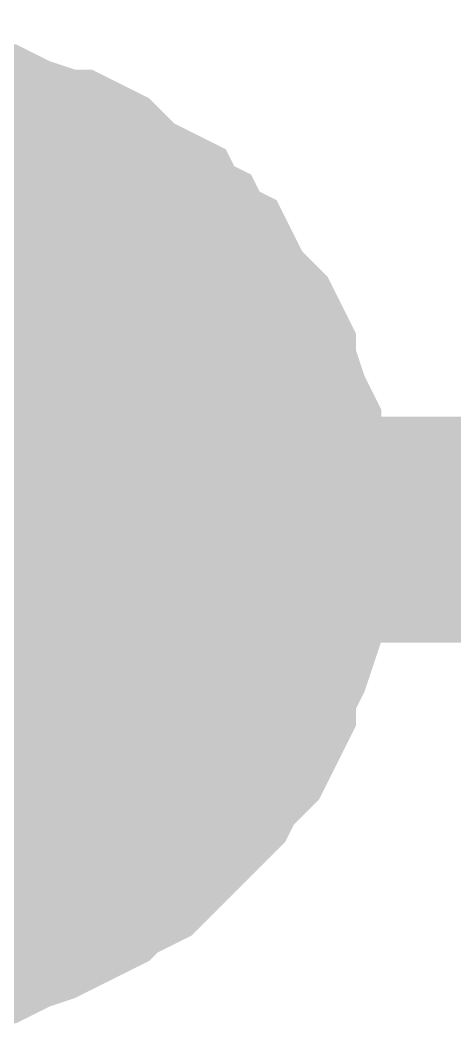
# Model space of a CAD drawing. Header units: inches. Extents: x 0 to 22.3, y 0 to 15.7.
# Drawn here: x 10.1446 to 10.1674, y 10.2097 to 10.2625 of the extents above; entities that cross this region are included whole.
import ezdxf

# ---------------------------------------------------------------- set-up
doc = ezdxf.new("R2010")
doc.units = ezdxf.units.IN
doc.header["$MEASUREMENT"] = 0
doc.layers.add('Sheet', color=255, linetype='Continuous')

msp = doc.modelspace()

# ---------------------------------------------------------------- linework, layer by layer
at = {"layer": 'Sheet'}
for points in [[(10.531587, 10.727891, 0.0118, 0.0118, 0), (10.531587, 10.23594, 0.0118, 0.0118, 0), (10.138172, 10.23594, 0.0118, 0.0118, 0)], [(10.138172, 10.255831, 0.0118, 0.0118, 0), (10.139056, 10.255831, 0.0118, 0.0118, 0), (10.140382, 10.255831, 0.0118, 0.0118, 0), (10.141266, 10.255389, 0.0118, 0.0118, 0), (10.14215, 10.255389, 0.0118, 0.0118, 0), (10.143034, 10.255389, 0.0118, 0.0118, 0), (10.143918, 10.254947, 0.0118, 0.0118, 0), (10.145245, 10.254505, 0.0118, 0.0118, 0), (10.146129, 10.254062, 0.0118, 0.0118, 0), (10.147013, 10.254062, 0.0118, 0.0118, 0), (10.147897, 10.25362, 0.0118, 0.0118, 0), (10.148339, 10.253178, 0.0118, 0.0118, 0), (10.149223, 10.252294, 0.0118, 0.0118, 0), (10.150107, 10.251852, 0.0118, 0.0118, 0), (10.150991, 10.25141, 0.0118, 0.0118, 0), (10.151433, 10.250526, 0.0118, 0.0118, 0), (10.152317, 10.250084, 0.0118, 0.0118, 0), (10.152759, 10.2492, 0.0118, 0.0118, 0), (10.153643, 10.248758, 0.0118, 0.0118, 0), (10.154085, 10.247874, 0.0118, 0.0118, 0), (10.154527, 10.24699, 0.0118, 0.0118, 0), (10.155412, 10.246106, 0.0118, 0.0118, 0), (10.155854, 10.245664, 0.0118, 0.0118, 0), (10.156296, 10.24478, 0.0118, 0.0118, 0), (10.156296, 10.243896, 0.0118, 0.0118, 0), (10.156738, 10.243012, 0.0118, 0.0118, 0), (10.15718, 10.241686, 0.0118, 0.0118, 0), (10.157622, 10.240802, 0.0118, 0.0118, 0), (10.157622, 10.239918, 0.0118, 0.0118, 0), (10.157622, 10.239034, 0.0118, 0.0118, 0), (10.158064, 10.23815, 0.0118, 0.0118, 0), (10.158064, 10.236824, 0.0118, 0.0118, 0), (10.158064, 10.23594, 0.0118, 0.0118, 0)], [(10.138172, 10.255831, 0.0118, 0.0118, 0), (10.139056, 10.255831, 0.0118, 0.0118, 0), (10.140382, 10.255831, 0.0118, 0.0118, 0), (10.141266, 10.255389, 0.0118, 0.0118, 0), (10.14215, 10.255389, 0.0118, 0.0118, 0), (10.143034, 10.255389, 0.0118, 0.0118, 0), (10.143918, 10.254947, 0.0118, 0.0118, 0), (10.145245, 10.254505, 0.0118, 0.0118, 0), (10.146129, 10.254062, 0.0118, 0.0118, 0), (10.147013, 10.254062, 0.0118, 0.0118, 0), (10.147897, 10.25362, 0.0118, 0.0118, 0), (10.148339, 10.253178, 0.0118, 0.0118, 0), (10.149223, 10.252294, 0.0118, 0.0118, 0), (10.150107, 10.251852, 0.0118, 0.0118, 0), (10.150991, 10.25141, 0.0118, 0.0118, 0), (10.151433, 10.250526, 0.0118, 0.0118, 0), (10.152317, 10.250084, 0.0118, 0.0118, 0), (10.152759, 10.2492, 0.0118, 0.0118, 0), (10.153643, 10.248758, 0.0118, 0.0118, 0), (10.154085, 10.247874, 0.0118, 0.0118, 0), (10.154527, 10.24699, 0.0118, 0.0118, 0), (10.155412, 10.246106, 0.0118, 0.0118, 0), (10.155854, 10.245664, 0.0118, 0.0118, 0), (10.156296, 10.24478, 0.0118, 0.0118, 0), (10.156296, 10.243896, 0.0118, 0.0118, 0), (10.156738, 10.243012, 0.0118, 0.0118, 0), (10.15718, 10.241686, 0.0118, 0.0118, 0), (10.157622, 10.240802, 0.0118, 0.0118, 0), (10.157622, 10.239918, 0.0118, 0.0118, 0), (10.157622, 10.239034, 0.0118, 0.0118, 0), (10.158064, 10.23815, 0.0118, 0.0118, 0), (10.158064, 10.236824, 0.0118, 0.0118, 0), (10.158064, 10.23594, 0.0118, 0.0118, 0)], [(10.138172, 10.255831, 0.0118, 0.0118, 0), (10.139056, 10.255831, 0.0118, 0.0118, 0), (10.140382, 10.255831, 0.0118, 0.0118, 0), (10.141266, 10.255389, 0.0118, 0.0118, 0), (10.14215, 10.255389, 0.0118, 0.0118, 0), (10.143034, 10.255389, 0.0118, 0.0118, 0), (10.143918, 10.254947, 0.0118, 0.0118, 0), (10.145245, 10.254505, 0.0118, 0.0118, 0), (10.146129, 10.254062, 0.0118, 0.0118, 0), (10.147013, 10.254062, 0.0118, 0.0118, 0), (10.147897, 10.25362, 0.0118, 0.0118, 0), (10.148339, 10.253178, 0.0118, 0.0118, 0), (10.149223, 10.252294, 0.0118, 0.0118, 0), (10.150107, 10.251852, 0.0118, 0.0118, 0), (10.150991, 10.25141, 0.0118, 0.0118, 0), (10.151433, 10.250526, 0.0118, 0.0118, 0), (10.152317, 10.250084, 0.0118, 0.0118, 0), (10.152759, 10.2492, 0.0118, 0.0118, 0), (10.153643, 10.248758, 0.0118, 0.0118, 0), (10.154085, 10.247874, 0.0118, 0.0118, 0), (10.154527, 10.24699, 0.0118, 0.0118, 0), (10.155412, 10.246106, 0.0118, 0.0118, 0), (10.155854, 10.245664, 0.0118, 0.0118, 0), (10.156296, 10.24478, 0.0118, 0.0118, 0), (10.156296, 10.243896, 0.0118, 0.0118, 0), (10.156738, 10.243012, 0.0118, 0.0118, 0), (10.15718, 10.241686, 0.0118, 0.0118, 0), (10.157622, 10.240802, 0.0118, 0.0118, 0), (10.157622, 10.239918, 0.0118, 0.0118, 0), (10.157622, 10.239034, 0.0118, 0.0118, 0), (10.158064, 10.23815, 0.0118, 0.0118, 0), (10.158064, 10.236824, 0.0118, 0.0118, 0), (10.158064, 10.23594, 0.0118, 0.0118, 0)], [(10.138172, 10.255831, 0.0118, 0.0118, 0), (10.139056, 10.255831, 0.0118, 0.0118, 0), (10.140382, 10.255831, 0.0118, 0.0118, 0), (10.141266, 10.255389, 0.0118, 0.0118, 0), (10.14215, 10.255389, 0.0118, 0.0118, 0), (10.143034, 10.255389, 0.0118, 0.0118, 0), (10.143918, 10.254947, 0.0118, 0.0118, 0), (10.145245, 10.254505, 0.0118, 0.0118, 0), (10.146129, 10.254062, 0.0118, 0.0118, 0), (10.147013, 10.254062, 0.0118, 0.0118, 0), (10.147897, 10.25362, 0.0118, 0.0118, 0), (10.148339, 10.253178, 0.0118, 0.0118, 0), (10.149223, 10.252294, 0.0118, 0.0118, 0), (10.150107, 10.251852, 0.0118, 0.0118, 0), (10.150991, 10.25141, 0.0118, 0.0118, 0), (10.151433, 10.250526, 0.0118, 0.0118, 0), (10.152317, 10.250084, 0.0118, 0.0118, 0), (10.152759, 10.2492, 0.0118, 0.0118, 0), (10.153643, 10.248758, 0.0118, 0.0118, 0), (10.154085, 10.247874, 0.0118, 0.0118, 0), (10.154527, 10.24699, 0.0118, 0.0118, 0), (10.155412, 10.246106, 0.0118, 0.0118, 0), (10.155854, 10.245664, 0.0118, 0.0118, 0), (10.156296, 10.24478, 0.0118, 0.0118, 0), (10.156296, 10.243896, 0.0118, 0.0118, 0), (10.156738, 10.243012, 0.0118, 0.0118, 0), (10.15718, 10.241686, 0.0118, 0.0118, 0), (10.157622, 10.240802, 0.0118, 0.0118, 0), (10.157622, 10.239918, 0.0118, 0.0118, 0), (10.157622, 10.239034, 0.0118, 0.0118, 0), (10.158064, 10.23815, 0.0118, 0.0118, 0), (10.158064, 10.236824, 0.0118, 0.0118, 0), (10.158064, 10.23594, 0.0118, 0.0118, 0)], [(10.14215, 10.255389, 0.0039, 0.0039, 0), (10.143034, 10.255389, 0.0039, 0.0039, 0), (10.143918, 10.254947, 0.0039, 0.0039, 0), (10.145245, 10.254505, 0.0039, 0.0039, 0), (10.146129, 10.254062, 0.0039, 0.0039, 0), (10.147013, 10.254062, 0.0039, 0.0039, 0), (10.147897, 10.25362, 0.0039, 0.0039, 0), (10.148339, 10.253178, 0.0039, 0.0039, 0), (10.149223, 10.252294, 0.0039, 0.0039, 0), (10.150107, 10.251852, 0.0039, 0.0039, 0), (10.150991, 10.25141, 0.0039, 0.0039, 0), (10.151433, 10.250526, 0.0039, 0.0039, 0), (10.152317, 10.250084, 0.0039, 0.0039, 0), (10.152759, 10.2492, 0.0039, 0.0039, 0), (10.153643, 10.248758, 0.0039, 0.0039, 0), (10.154085, 10.247874, 0.0039, 0.0039, 0), (10.154527, 10.24699, 0.0039, 0.0039, 0), (10.155412, 10.246106, 0.0039, 0.0039, 0), (10.155854, 10.245664, 0.0039, 0.0039, 0), (10.156296, 10.24478, 0.0039, 0.0039, 0), (10.156296, 10.243896, 0.0039, 0.0039, 0), (10.156738, 10.243012, 0.0039, 0.0039, 0), (10.15718, 10.241686, 0.0039, 0.0039, 0), (10.157622, 10.240802, 0.0039, 0.0039, 0), (10.157622, 10.239918, 0.0039, 0.0039, 0), (10.157622, 10.239034, 0.0039, 0.0039, 0), (10.158064, 10.23815, 0.0039, 0.0039, 0), (10.158064, 10.236824, 0.0039, 0.0039, 0), (10.158064, 10.23594, 0.0039, 0.0039, 0)], [(10.14215, 10.255389, 0.0039, 0.0039, 0), (10.143034, 10.255389, 0.0039, 0.0039, 0), (10.143918, 10.254947, 0.0039, 0.0039, 0), (10.145245, 10.254505, 0.0039, 0.0039, 0), (10.146129, 10.254062, 0.0039, 0.0039, 0), (10.147013, 10.254062, 0.0039, 0.0039, 0), (10.147897, 10.25362, 0.0039, 0.0039, 0), (10.148339, 10.253178, 0.0039, 0.0039, 0), (10.149223, 10.252294, 0.0039, 0.0039, 0), (10.150107, 10.251852, 0.0039, 0.0039, 0), (10.150991, 10.25141, 0.0039, 0.0039, 0), (10.151433, 10.250526, 0.0039, 0.0039, 0), (10.152317, 10.250084, 0.0039, 0.0039, 0), (10.152759, 10.2492, 0.0039, 0.0039, 0), (10.153643, 10.248758, 0.0039, 0.0039, 0), (10.154085, 10.247874, 0.0039, 0.0039, 0), (10.154527, 10.24699, 0.0039, 0.0039, 0), (10.155412, 10.246106, 0.0039, 0.0039, 0), (10.155854, 10.245664, 0.0039, 0.0039, 0), (10.156296, 10.24478, 0.0039, 0.0039, 0), (10.156296, 10.243896, 0.0039, 0.0039, 0), (10.156738, 10.243012, 0.0039, 0.0039, 0), (10.15718, 10.241686, 0.0039, 0.0039, 0), (10.157622, 10.240802, 0.0039, 0.0039, 0), (10.157622, 10.239918, 0.0039, 0.0039, 0), (10.157622, 10.239034, 0.0039, 0.0039, 0), (10.158064, 10.23815, 0.0039, 0.0039, 0), (10.158064, 10.236824, 0.0039, 0.0039, 0), (10.158064, 10.23594, 0.0039, 0.0039, 0)], [(10.14215, 10.255389, 0.0039, 0.0039, 0), (10.143034, 10.255389, 0.0039, 0.0039, 0), (10.143918, 10.254947, 0.0039, 0.0039, 0), (10.145245, 10.254505, 0.0039, 0.0039, 0), (10.146129, 10.254062, 0.0039, 0.0039, 0), (10.147013, 10.254062, 0.0039, 0.0039, 0), (10.147897, 10.25362, 0.0039, 0.0039, 0), (10.148339, 10.253178, 0.0039, 0.0039, 0), (10.149223, 10.252294, 0.0039, 0.0039, 0), (10.150107, 10.251852, 0.0039, 0.0039, 0), (10.150991, 10.25141, 0.0039, 0.0039, 0), (10.151433, 10.250526, 0.0039, 0.0039, 0), (10.152317, 10.250084, 0.0039, 0.0039, 0), (10.152759, 10.2492, 0.0039, 0.0039, 0), (10.153643, 10.248758, 0.0039, 0.0039, 0), (10.154085, 10.247874, 0.0039, 0.0039, 0), (10.154527, 10.24699, 0.0039, 0.0039, 0), (10.155412, 10.246106, 0.0039, 0.0039, 0), (10.155854, 10.245664, 0.0039, 0.0039, 0), (10.156296, 10.24478, 0.0039, 0.0039, 0), (10.156296, 10.243896, 0.0039, 0.0039, 0), (10.156738, 10.243012, 0.0039, 0.0039, 0), (10.15718, 10.241686, 0.0039, 0.0039, 0), (10.157622, 10.240802, 0.0039, 0.0039, 0), (10.157622, 10.239918, 0.0039, 0.0039, 0), (10.157622, 10.239034, 0.0039, 0.0039, 0), (10.158064, 10.23815, 0.0039, 0.0039, 0), (10.158064, 10.236824, 0.0039, 0.0039, 0), (10.158064, 10.23594, 0.0039, 0.0039, 0)], [(10.14215, 10.255389, 0.0039, 0.0039, 0), (10.143034, 10.255389, 0.0039, 0.0039, 0), (10.143918, 10.254947, 0.0039, 0.0039, 0), (10.145245, 10.254505, 0.0039, 0.0039, 0), (10.146129, 10.254062, 0.0039, 0.0039, 0), (10.147013, 10.254062, 0.0039, 0.0039, 0), (10.147897, 10.25362, 0.0039, 0.0039, 0), (10.148339, 10.253178, 0.0039, 0.0039, 0), (10.149223, 10.252294, 0.0039, 0.0039, 0), (10.150107, 10.251852, 0.0039, 0.0039, 0), (10.150991, 10.25141, 0.0039, 0.0039, 0), (10.151433, 10.250526, 0.0039, 0.0039, 0), (10.152317, 10.250084, 0.0039, 0.0039, 0), (10.152759, 10.2492, 0.0039, 0.0039, 0), (10.153643, 10.248758, 0.0039, 0.0039, 0), (10.154085, 10.247874, 0.0039, 0.0039, 0), (10.154527, 10.24699, 0.0039, 0.0039, 0), (10.155412, 10.246106, 0.0039, 0.0039, 0), (10.155854, 10.245664, 0.0039, 0.0039, 0), (10.156296, 10.24478, 0.0039, 0.0039, 0), (10.156296, 10.243896, 0.0039, 0.0039, 0), (10.156738, 10.243012, 0.0039, 0.0039, 0), (10.15718, 10.241686, 0.0039, 0.0039, 0), (10.157622, 10.240802, 0.0039, 0.0039, 0), (10.157622, 10.239918, 0.0039, 0.0039, 0), (10.157622, 10.239034, 0.0039, 0.0039, 0), (10.158064, 10.23815, 0.0039, 0.0039, 0), (10.158064, 10.236824, 0.0039, 0.0039, 0), (10.158064, 10.23594, 0.0039, 0.0039, 0)], [(10.158064, 10.23594, 0.0118, 0.0118, 0), (10.158064, 10.235056, 0.0118, 0.0118, 0), (10.158064, 10.23373, 0.0118, 0.0118, 0), (10.157622, 10.232846, 0.0118, 0.0118, 0), (10.157622, 10.231962, 0.0118, 0.0118, 0), (10.157622, 10.231078, 0.0118, 0.0118, 0), (10.15718, 10.229752, 0.0118, 0.0118, 0), (10.156738, 10.228868, 0.0118, 0.0118, 0), (10.156296, 10.227984, 0.0118, 0.0118, 0), (10.156296, 10.2271, 0.0118, 0.0118, 0), (10.155854, 10.226216, 0.0118, 0.0118, 0), (10.155412, 10.225332, 0.0118, 0.0118, 0), (10.154527, 10.224448, 0.0118, 0.0118, 0), (10.154085, 10.224006, 0.0118, 0.0118, 0), (10.153643, 10.223122, 0.0118, 0.0118, 0), (10.152759, 10.222238, 0.0118, 0.0118, 0), (10.152317, 10.221796, 0.0118, 0.0118, 0), (10.151433, 10.220912, 0.0118, 0.0118, 0), (10.150991, 10.22047, 0.0118, 0.0118, 0), (10.150107, 10.219586, 0.0118, 0.0118, 0), (10.149223, 10.219144, 0.0118, 0.0118, 0), (10.148339, 10.218702, 0.0118, 0.0118, 0), (10.147897, 10.21826, 0.0118, 0.0118, 0), (10.147013, 10.217818, 0.0118, 0.0118, 0), (10.146129, 10.217376, 0.0118, 0.0118, 0), (10.145245, 10.216934, 0.0118, 0.0118, 0), (10.143918, 10.216492, 0.0118, 0.0118, 0), (10.143034, 10.21605, 0.0118, 0.0118, 0), (10.14215, 10.21605, 0.0118, 0.0118, 0), (10.141266, 10.21605, 0.0118, 0.0118, 0), (10.140382, 10.215608, 0.0118, 0.0118, 0), (10.139056, 10.215608, 0.0118, 0.0118, 0), (10.138172, 10.215608, 0.0118, 0.0118, 0)], [(10.158064, 10.23594, 0.0118, 0.0118, 0), (10.158064, 10.235056, 0.0118, 0.0118, 0), (10.158064, 10.23373, 0.0118, 0.0118, 0), (10.157622, 10.232846, 0.0118, 0.0118, 0), (10.157622, 10.231962, 0.0118, 0.0118, 0), (10.157622, 10.231078, 0.0118, 0.0118, 0), (10.15718, 10.229752, 0.0118, 0.0118, 0), (10.156738, 10.228868, 0.0118, 0.0118, 0), (10.156296, 10.227984, 0.0118, 0.0118, 0), (10.156296, 10.2271, 0.0118, 0.0118, 0), (10.155854, 10.226216, 0.0118, 0.0118, 0), (10.155412, 10.225332, 0.0118, 0.0118, 0), (10.154527, 10.224448, 0.0118, 0.0118, 0), (10.154085, 10.224006, 0.0118, 0.0118, 0), (10.153643, 10.223122, 0.0118, 0.0118, 0), (10.152759, 10.222238, 0.0118, 0.0118, 0), (10.152317, 10.221796, 0.0118, 0.0118, 0), (10.151433, 10.220912, 0.0118, 0.0118, 0), (10.150991, 10.22047, 0.0118, 0.0118, 0), (10.150107, 10.219586, 0.0118, 0.0118, 0), (10.149223, 10.219144, 0.0118, 0.0118, 0), (10.148339, 10.218702, 0.0118, 0.0118, 0), (10.147897, 10.21826, 0.0118, 0.0118, 0), (10.147013, 10.217818, 0.0118, 0.0118, 0), (10.146129, 10.217376, 0.0118, 0.0118, 0), (10.145245, 10.216934, 0.0118, 0.0118, 0), (10.143918, 10.216492, 0.0118, 0.0118, 0), (10.143034, 10.21605, 0.0118, 0.0118, 0), (10.14215, 10.21605, 0.0118, 0.0118, 0), (10.141266, 10.21605, 0.0118, 0.0118, 0), (10.140382, 10.215608, 0.0118, 0.0118, 0), (10.139056, 10.215608, 0.0118, 0.0118, 0), (10.138172, 10.215608, 0.0118, 0.0118, 0)], [(10.158064, 10.23594, 0.0118, 0.0118, 0), (10.158064, 10.235056, 0.0118, 0.0118, 0), (10.158064, 10.23373, 0.0118, 0.0118, 0), (10.157622, 10.232846, 0.0118, 0.0118, 0), (10.157622, 10.231962, 0.0118, 0.0118, 0), (10.157622, 10.231078, 0.0118, 0.0118, 0), (10.15718, 10.229752, 0.0118, 0.0118, 0), (10.156738, 10.228868, 0.0118, 0.0118, 0), (10.156296, 10.227984, 0.0118, 0.0118, 0), (10.156296, 10.2271, 0.0118, 0.0118, 0), (10.155854, 10.226216, 0.0118, 0.0118, 0), (10.155412, 10.225332, 0.0118, 0.0118, 0), (10.154527, 10.224448, 0.0118, 0.0118, 0), (10.154085, 10.224006, 0.0118, 0.0118, 0), (10.153643, 10.223122, 0.0118, 0.0118, 0), (10.152759, 10.222238, 0.0118, 0.0118, 0), (10.152317, 10.221796, 0.0118, 0.0118, 0), (10.151433, 10.220912, 0.0118, 0.0118, 0), (10.150991, 10.22047, 0.0118, 0.0118, 0), (10.150107, 10.219586, 0.0118, 0.0118, 0), (10.149223, 10.219144, 0.0118, 0.0118, 0), (10.148339, 10.218702, 0.0118, 0.0118, 0), (10.147897, 10.21826, 0.0118, 0.0118, 0), (10.147013, 10.217818, 0.0118, 0.0118, 0), (10.146129, 10.217376, 0.0118, 0.0118, 0), (10.145245, 10.216934, 0.0118, 0.0118, 0), (10.143918, 10.216492, 0.0118, 0.0118, 0), (10.143034, 10.21605, 0.0118, 0.0118, 0), (10.14215, 10.21605, 0.0118, 0.0118, 0), (10.141266, 10.21605, 0.0118, 0.0118, 0), (10.140382, 10.215608, 0.0118, 0.0118, 0), (10.139056, 10.215608, 0.0118, 0.0118, 0), (10.138172, 10.215608, 0.0118, 0.0118, 0)], [(10.158064, 10.23594, 0.0118, 0.0118, 0), (10.158064, 10.235056, 0.0118, 0.0118, 0), (10.158064, 10.23373, 0.0118, 0.0118, 0), (10.157622, 10.232846, 0.0118, 0.0118, 0), (10.157622, 10.231962, 0.0118, 0.0118, 0), (10.157622, 10.231078, 0.0118, 0.0118, 0), (10.15718, 10.229752, 0.0118, 0.0118, 0), (10.156738, 10.228868, 0.0118, 0.0118, 0), (10.156296, 10.227984, 0.0118, 0.0118, 0), (10.156296, 10.2271, 0.0118, 0.0118, 0), (10.155854, 10.226216, 0.0118, 0.0118, 0), (10.155412, 10.225332, 0.0118, 0.0118, 0), (10.154527, 10.224448, 0.0118, 0.0118, 0), (10.154085, 10.224006, 0.0118, 0.0118, 0), (10.153643, 10.223122, 0.0118, 0.0118, 0), (10.152759, 10.222238, 0.0118, 0.0118, 0), (10.152317, 10.221796, 0.0118, 0.0118, 0), (10.151433, 10.220912, 0.0118, 0.0118, 0), (10.150991, 10.22047, 0.0118, 0.0118, 0), (10.150107, 10.219586, 0.0118, 0.0118, 0), (10.149223, 10.219144, 0.0118, 0.0118, 0), (10.148339, 10.218702, 0.0118, 0.0118, 0), (10.147897, 10.21826, 0.0118, 0.0118, 0), (10.147013, 10.217818, 0.0118, 0.0118, 0), (10.146129, 10.217376, 0.0118, 0.0118, 0), (10.145245, 10.216934, 0.0118, 0.0118, 0), (10.143918, 10.216492, 0.0118, 0.0118, 0), (10.143034, 10.21605, 0.0118, 0.0118, 0), (10.14215, 10.21605, 0.0118, 0.0118, 0), (10.141266, 10.21605, 0.0118, 0.0118, 0), (10.140382, 10.215608, 0.0118, 0.0118, 0), (10.139056, 10.215608, 0.0118, 0.0118, 0), (10.138172, 10.215608, 0.0118, 0.0118, 0)], [(10.158064, 10.23594, 0.0118, 0.0118, 0), (10.158064, 10.23594, 0.0118, 0.0118, 0), (10.158064, 10.23594, 0.0118, 0.0118, 0), (10.158064, 10.23594, 0.0118, 0.0118, 0), (10.158064, 10.23594, 0.0118, 0.0118, 0), (10.158064, 10.23594, 0.0118, 0.0118, 0), (10.158064, 10.23594, 0.0118, 0.0118, 0), (10.158064, 10.23594, 0.0118, 0.0118, 0), (10.158064, 10.23594, 0.0118, 0.0118, 0), (10.158064, 10.23594, 0.0118, 0.0118, 0), (10.158064, 10.23594, 0.0118, 0.0118, 0), (10.158064, 10.23594, 0.0118, 0.0118, 0), (10.158064, 10.23594, 0.0118, 0.0118, 0), (10.158064, 10.23594, 0.0118, 0.0118, 0), (10.158064, 10.23594, 0.0118, 0.0118, 0), (10.158064, 10.23594, 0.0118, 0.0118, 0), (10.158064, 10.23594, 0.0118, 0.0118, 0), (10.158064, 10.23594, 0.0118, 0.0118, 0), (10.158064, 10.23594, 0.0118, 0.0118, 0), (10.158064, 10.23594, 0.0118, 0.0118, 0), (10.158064, 10.23594, 0.0118, 0.0118, 0), (10.158064, 10.23594, 0.0118, 0.0118, 0), (10.158064, 10.23594, 0.0118, 0.0118, 0), (10.158064, 10.23594, 0.0118, 0.0118, 0), (10.158064, 10.23594, 0.0118, 0.0118, 0), (10.158064, 10.23594, 0.0118, 0.0118, 0), (10.158064, 10.23594, 0.0118, 0.0118, 0), (10.158064, 10.23594, 0.0118, 0.0118, 0), (10.158064, 10.23594, 0.0118, 0.0118, 0), (10.158064, 10.23594, 0.0118, 0.0118, 0), (10.158064, 10.23594, 0.0118, 0.0118, 0), (10.158064, 10.23594, 0.0118, 0.0118, 0), (10.158064, 10.23594, 0.0118, 0.0118, 0)], [(10.158064, 10.23594, 0.0118, 0.0118, 0), (10.158064, 10.23594, 0.0118, 0.0118, 0)], [(10.158064, 10.23594, 0.0118, 0.0118, 0), (10.158064, 10.23594, 0.0118, 0.0118, 0), (10.158064, 10.23594, 0.0118, 0.0118, 0), (10.158064, 10.23594, 0.0118, 0.0118, 0), (10.158064, 10.23594, 0.0118, 0.0118, 0), (10.158064, 10.23594, 0.0118, 0.0118, 0), (10.158064, 10.23594, 0.0118, 0.0118, 0), (10.158064, 10.23594, 0.0118, 0.0118, 0), (10.158064, 10.23594, 0.0118, 0.0118, 0), (10.158064, 10.23594, 0.0118, 0.0118, 0), (10.158064, 10.23594, 0.0118, 0.0118, 0), (10.158064, 10.23594, 0.0118, 0.0118, 0), (10.158064, 10.23594, 0.0118, 0.0118, 0), (10.158064, 10.23594, 0.0118, 0.0118, 0), (10.158064, 10.23594, 0.0118, 0.0118, 0), (10.158064, 10.23594, 0.0118, 0.0118, 0), (10.158064, 10.23594, 0.0118, 0.0118, 0), (10.158064, 10.23594, 0.0118, 0.0118, 0), (10.158064, 10.23594, 0.0118, 0.0118, 0), (10.158064, 10.23594, 0.0118, 0.0118, 0), (10.158064, 10.23594, 0.0118, 0.0118, 0), (10.158064, 10.23594, 0.0118, 0.0118, 0), (10.158064, 10.23594, 0.0118, 0.0118, 0), (10.158064, 10.23594, 0.0118, 0.0118, 0), (10.158064, 10.23594, 0.0118, 0.0118, 0), (10.158064, 10.23594, 0.0118, 0.0118, 0), (10.158064, 10.23594, 0.0118, 0.0118, 0), (10.158064, 10.23594, 0.0118, 0.0118, 0), (10.158064, 10.23594, 0.0118, 0.0118, 0), (10.158064, 10.23594, 0.0118, 0.0118, 0), (10.158064, 10.23594, 0.0118, 0.0118, 0), (10.158064, 10.23594, 0.0118, 0.0118, 0), (10.158064, 10.23594, 0.0118, 0.0118, 0)], [(10.158064, 10.23594, 0.0118, 0.0118, 0), (10.158064, 10.23594, 0.0118, 0.0118, 0)], [(10.158064, 10.23594, 0.0118, 0.0118, 0), (10.158064, 10.23594, 0.0118, 0.0118, 0), (10.158064, 10.23594, 0.0118, 0.0118, 0), (10.158064, 10.23594, 0.0118, 0.0118, 0), (10.158064, 10.23594, 0.0118, 0.0118, 0), (10.158064, 10.23594, 0.0118, 0.0118, 0), (10.158064, 10.23594, 0.0118, 0.0118, 0), (10.158064, 10.23594, 0.0118, 0.0118, 0), (10.158064, 10.23594, 0.0118, 0.0118, 0), (10.158064, 10.23594, 0.0118, 0.0118, 0), (10.158064, 10.23594, 0.0118, 0.0118, 0), (10.158064, 10.23594, 0.0118, 0.0118, 0), (10.158064, 10.23594, 0.0118, 0.0118, 0), (10.158064, 10.23594, 0.0118, 0.0118, 0), (10.158064, 10.23594, 0.0118, 0.0118, 0), (10.158064, 10.23594, 0.0118, 0.0118, 0), (10.158064, 10.23594, 0.0118, 0.0118, 0), (10.158064, 10.23594, 0.0118, 0.0118, 0), (10.158064, 10.23594, 0.0118, 0.0118, 0), (10.158064, 10.23594, 0.0118, 0.0118, 0), (10.158064, 10.23594, 0.0118, 0.0118, 0), (10.158064, 10.23594, 0.0118, 0.0118, 0), (10.158064, 10.23594, 0.0118, 0.0118, 0), (10.158064, 10.23594, 0.0118, 0.0118, 0), (10.158064, 10.23594, 0.0118, 0.0118, 0), (10.158064, 10.23594, 0.0118, 0.0118, 0), (10.158064, 10.23594, 0.0118, 0.0118, 0), (10.158064, 10.23594, 0.0118, 0.0118, 0), (10.158064, 10.23594, 0.0118, 0.0118, 0), (10.158064, 10.23594, 0.0118, 0.0118, 0), (10.158064, 10.23594, 0.0118, 0.0118, 0), (10.158064, 10.23594, 0.0118, 0.0118, 0), (10.158064, 10.23594, 0.0118, 0.0118, 0)], [(10.158064, 10.23594, 0.0118, 0.0118, 0), (10.158064, 10.23594, 0.0118, 0.0118, 0)], [(10.158064, 10.23594, 0.0118, 0.0118, 0), (10.158064, 10.23594, 0.0118, 0.0118, 0), (10.158064, 10.23594, 0.0118, 0.0118, 0), (10.158064, 10.23594, 0.0118, 0.0118, 0), (10.158064, 10.23594, 0.0118, 0.0118, 0), (10.158064, 10.23594, 0.0118, 0.0118, 0), (10.158064, 10.23594, 0.0118, 0.0118, 0), (10.158064, 10.23594, 0.0118, 0.0118, 0), (10.158064, 10.23594, 0.0118, 0.0118, 0), (10.158064, 10.23594, 0.0118, 0.0118, 0), (10.158064, 10.23594, 0.0118, 0.0118, 0), (10.158064, 10.23594, 0.0118, 0.0118, 0), (10.158064, 10.23594, 0.0118, 0.0118, 0), (10.158064, 10.23594, 0.0118, 0.0118, 0), (10.158064, 10.23594, 0.0118, 0.0118, 0), (10.158064, 10.23594, 0.0118, 0.0118, 0), (10.158064, 10.23594, 0.0118, 0.0118, 0), (10.158064, 10.23594, 0.0118, 0.0118, 0), (10.158064, 10.23594, 0.0118, 0.0118, 0), (10.158064, 10.23594, 0.0118, 0.0118, 0), (10.158064, 10.23594, 0.0118, 0.0118, 0), (10.158064, 10.23594, 0.0118, 0.0118, 0), (10.158064, 10.23594, 0.0118, 0.0118, 0), (10.158064, 10.23594, 0.0118, 0.0118, 0), (10.158064, 10.23594, 0.0118, 0.0118, 0), (10.158064, 10.23594, 0.0118, 0.0118, 0), (10.158064, 10.23594, 0.0118, 0.0118, 0), (10.158064, 10.23594, 0.0118, 0.0118, 0), (10.158064, 10.23594, 0.0118, 0.0118, 0), (10.158064, 10.23594, 0.0118, 0.0118, 0), (10.158064, 10.23594, 0.0118, 0.0118, 0), (10.158064, 10.23594, 0.0118, 0.0118, 0), (10.158064, 10.23594, 0.0118, 0.0118, 0)], [(10.158064, 10.23594, 0.0118, 0.0118, 0), (10.158064, 10.23594, 0.0118, 0.0118, 0)], [(10.158064, 10.23594, 0.0039, 0.0039, 0), (10.158064, 10.235056, 0.0039, 0.0039, 0), (10.158064, 10.23373, 0.0039, 0.0039, 0), (10.157622, 10.232846, 0.0039, 0.0039, 0), (10.157622, 10.231962, 0.0039, 0.0039, 0), (10.157622, 10.231078, 0.0039, 0.0039, 0), (10.15718, 10.229752, 0.0039, 0.0039, 0), (10.156738, 10.228868, 0.0039, 0.0039, 0), (10.156296, 10.227984, 0.0039, 0.0039, 0), (10.156296, 10.2271, 0.0039, 0.0039, 0), (10.155854, 10.226216, 0.0039, 0.0039, 0), (10.155412, 10.225332, 0.0039, 0.0039, 0), (10.154527, 10.224448, 0.0039, 0.0039, 0), (10.154085, 10.224006, 0.0039, 0.0039, 0), (10.153643, 10.223122, 0.0039, 0.0039, 0), (10.152759, 10.222238, 0.0039, 0.0039, 0), (10.152317, 10.221796, 0.0039, 0.0039, 0), (10.151433, 10.220912, 0.0039, 0.0039, 0), (10.150991, 10.22047, 0.0039, 0.0039, 0), (10.150107, 10.219586, 0.0039, 0.0039, 0), (10.149223, 10.219144, 0.0039, 0.0039, 0), (10.148339, 10.218702, 0.0039, 0.0039, 0), (10.147897, 10.21826, 0.0039, 0.0039, 0), (10.147013, 10.217818, 0.0039, 0.0039, 0), (10.146129, 10.217376, 0.0039, 0.0039, 0), (10.145245, 10.216934, 0.0039, 0.0039, 0), (10.143918, 10.216492, 0.0039, 0.0039, 0), (10.143034, 10.21605, 0.0039, 0.0039, 0), (10.14215, 10.21605, 0.0039, 0.0039, 0)], [(10.158064, 10.23594, 0.0039, 0.0039, 0), (10.158064, 10.235056, 0.0039, 0.0039, 0), (10.158064, 10.23373, 0.0039, 0.0039, 0), (10.157622, 10.232846, 0.0039, 0.0039, 0), (10.157622, 10.231962, 0.0039, 0.0039, 0), (10.157622, 10.231078, 0.0039, 0.0039, 0), (10.15718, 10.229752, 0.0039, 0.0039, 0), (10.156738, 10.228868, 0.0039, 0.0039, 0), (10.156296, 10.227984, 0.0039, 0.0039, 0), (10.156296, 10.2271, 0.0039, 0.0039, 0), (10.155854, 10.226216, 0.0039, 0.0039, 0), (10.155412, 10.225332, 0.0039, 0.0039, 0), (10.154527, 10.224448, 0.0039, 0.0039, 0), (10.154085, 10.224006, 0.0039, 0.0039, 0), (10.153643, 10.223122, 0.0039, 0.0039, 0), (10.152759, 10.222238, 0.0039, 0.0039, 0), (10.152317, 10.221796, 0.0039, 0.0039, 0), (10.151433, 10.220912, 0.0039, 0.0039, 0), (10.150991, 10.22047, 0.0039, 0.0039, 0), (10.150107, 10.219586, 0.0039, 0.0039, 0), (10.149223, 10.219144, 0.0039, 0.0039, 0), (10.148339, 10.218702, 0.0039, 0.0039, 0), (10.147897, 10.21826, 0.0039, 0.0039, 0), (10.147013, 10.217818, 0.0039, 0.0039, 0), (10.146129, 10.217376, 0.0039, 0.0039, 0), (10.145245, 10.216934, 0.0039, 0.0039, 0), (10.143918, 10.216492, 0.0039, 0.0039, 0), (10.143034, 10.21605, 0.0039, 0.0039, 0), (10.14215, 10.21605, 0.0039, 0.0039, 0)], [(10.158064, 10.23594, 0.0039, 0.0039, 0), (10.158064, 10.235056, 0.0039, 0.0039, 0), (10.158064, 10.23373, 0.0039, 0.0039, 0), (10.157622, 10.232846, 0.0039, 0.0039, 0), (10.157622, 10.231962, 0.0039, 0.0039, 0), (10.157622, 10.231078, 0.0039, 0.0039, 0), (10.15718, 10.229752, 0.0039, 0.0039, 0), (10.156738, 10.228868, 0.0039, 0.0039, 0), (10.156296, 10.227984, 0.0039, 0.0039, 0), (10.156296, 10.2271, 0.0039, 0.0039, 0), (10.155854, 10.226216, 0.0039, 0.0039, 0), (10.155412, 10.225332, 0.0039, 0.0039, 0), (10.154527, 10.224448, 0.0039, 0.0039, 0), (10.154085, 10.224006, 0.0039, 0.0039, 0), (10.153643, 10.223122, 0.0039, 0.0039, 0), (10.152759, 10.222238, 0.0039, 0.0039, 0), (10.152317, 10.221796, 0.0039, 0.0039, 0), (10.151433, 10.220912, 0.0039, 0.0039, 0), (10.150991, 10.22047, 0.0039, 0.0039, 0), (10.150107, 10.219586, 0.0039, 0.0039, 0), (10.149223, 10.219144, 0.0039, 0.0039, 0), (10.148339, 10.218702, 0.0039, 0.0039, 0), (10.147897, 10.21826, 0.0039, 0.0039, 0), (10.147013, 10.217818, 0.0039, 0.0039, 0), (10.146129, 10.217376, 0.0039, 0.0039, 0), (10.145245, 10.216934, 0.0039, 0.0039, 0), (10.143918, 10.216492, 0.0039, 0.0039, 0), (10.143034, 10.21605, 0.0039, 0.0039, 0), (10.14215, 10.21605, 0.0039, 0.0039, 0)], [(10.158064, 10.23594, 0.0039, 0.0039, 0), (10.158064, 10.235056, 0.0039, 0.0039, 0), (10.158064, 10.23373, 0.0039, 0.0039, 0), (10.157622, 10.232846, 0.0039, 0.0039, 0), (10.157622, 10.231962, 0.0039, 0.0039, 0), (10.157622, 10.231078, 0.0039, 0.0039, 0), (10.15718, 10.229752, 0.0039, 0.0039, 0), (10.156738, 10.228868, 0.0039, 0.0039, 0), (10.156296, 10.227984, 0.0039, 0.0039, 0), (10.156296, 10.2271, 0.0039, 0.0039, 0), (10.155854, 10.226216, 0.0039, 0.0039, 0), (10.155412, 10.225332, 0.0039, 0.0039, 0), (10.154527, 10.224448, 0.0039, 0.0039, 0), (10.154085, 10.224006, 0.0039, 0.0039, 0), (10.153643, 10.223122, 0.0039, 0.0039, 0), (10.152759, 10.222238, 0.0039, 0.0039, 0), (10.152317, 10.221796, 0.0039, 0.0039, 0), (10.151433, 10.220912, 0.0039, 0.0039, 0), (10.150991, 10.22047, 0.0039, 0.0039, 0), (10.150107, 10.219586, 0.0039, 0.0039, 0), (10.149223, 10.219144, 0.0039, 0.0039, 0), (10.148339, 10.218702, 0.0039, 0.0039, 0), (10.147897, 10.21826, 0.0039, 0.0039, 0), (10.147013, 10.217818, 0.0039, 0.0039, 0), (10.146129, 10.217376, 0.0039, 0.0039, 0), (10.145245, 10.216934, 0.0039, 0.0039, 0), (10.143918, 10.216492, 0.0039, 0.0039, 0), (10.143034, 10.21605, 0.0039, 0.0039, 0), (10.14215, 10.21605, 0.0039, 0.0039, 0)], [(10.158064, 10.23594, 0.0039, 0.0039, 0), (10.158064, 10.23594, 0.0039, 0.0039, 0), (10.158064, 10.23594, 0.0039, 0.0039, 0), (10.158064, 10.23594, 0.0039, 0.0039, 0), (10.158064, 10.23594, 0.0039, 0.0039, 0), (10.158064, 10.23594, 0.0039, 0.0039, 0), (10.158064, 10.23594, 0.0039, 0.0039, 0), (10.158064, 10.23594, 0.0039, 0.0039, 0), (10.158064, 10.23594, 0.0039, 0.0039, 0), (10.158064, 10.23594, 0.0039, 0.0039, 0), (10.158064, 10.23594, 0.0039, 0.0039, 0), (10.158064, 10.23594, 0.0039, 0.0039, 0), (10.158064, 10.23594, 0.0039, 0.0039, 0), (10.158064, 10.23594, 0.0039, 0.0039, 0), (10.158064, 10.23594, 0.0039, 0.0039, 0), (10.158064, 10.23594, 0.0039, 0.0039, 0), (10.158064, 10.23594, 0.0039, 0.0039, 0), (10.158064, 10.23594, 0.0039, 0.0039, 0), (10.158064, 10.23594, 0.0039, 0.0039, 0), (10.158064, 10.23594, 0.0039, 0.0039, 0), (10.158064, 10.23594, 0.0039, 0.0039, 0), (10.158064, 10.23594, 0.0039, 0.0039, 0), (10.158064, 10.23594, 0.0039, 0.0039, 0), (10.158064, 10.23594, 0.0039, 0.0039, 0), (10.158064, 10.23594, 0.0039, 0.0039, 0), (10.158064, 10.23594, 0.0039, 0.0039, 0), (10.158064, 10.23594, 0.0039, 0.0039, 0), (10.158064, 10.23594, 0.0039, 0.0039, 0), (10.158064, 10.23594, 0.0039, 0.0039, 0), (10.158064, 10.23594, 0.0039, 0.0039, 0), (10.158064, 10.23594, 0.0039, 0.0039, 0), (10.158064, 10.23594, 0.0039, 0.0039, 0), (10.158064, 10.23594, 0.0039, 0.0039, 0)], [(10.158064, 10.23594, 0.0039, 0.0039, 0), (10.158064, 10.23594, 0.0039, 0.0039, 0)], [(10.158064, 10.23594, 0.0039, 0.0039, 0), (10.158064, 10.23594, 0.0039, 0.0039, 0), (10.158064, 10.23594, 0.0039, 0.0039, 0), (10.158064, 10.23594, 0.0039, 0.0039, 0), (10.158064, 10.23594, 0.0039, 0.0039, 0), (10.158064, 10.23594, 0.0039, 0.0039, 0), (10.158064, 10.23594, 0.0039, 0.0039, 0), (10.158064, 10.23594, 0.0039, 0.0039, 0), (10.158064, 10.23594, 0.0039, 0.0039, 0), (10.158064, 10.23594, 0.0039, 0.0039, 0), (10.158064, 10.23594, 0.0039, 0.0039, 0), (10.158064, 10.23594, 0.0039, 0.0039, 0), (10.158064, 10.23594, 0.0039, 0.0039, 0), (10.158064, 10.23594, 0.0039, 0.0039, 0), (10.158064, 10.23594, 0.0039, 0.0039, 0), (10.158064, 10.23594, 0.0039, 0.0039, 0), (10.158064, 10.23594, 0.0039, 0.0039, 0), (10.158064, 10.23594, 0.0039, 0.0039, 0), (10.158064, 10.23594, 0.0039, 0.0039, 0), (10.158064, 10.23594, 0.0039, 0.0039, 0), (10.158064, 10.23594, 0.0039, 0.0039, 0), (10.158064, 10.23594, 0.0039, 0.0039, 0), (10.158064, 10.23594, 0.0039, 0.0039, 0), (10.158064, 10.23594, 0.0039, 0.0039, 0), (10.158064, 10.23594, 0.0039, 0.0039, 0), (10.158064, 10.23594, 0.0039, 0.0039, 0), (10.158064, 10.23594, 0.0039, 0.0039, 0), (10.158064, 10.23594, 0.0039, 0.0039, 0), (10.158064, 10.23594, 0.0039, 0.0039, 0), (10.158064, 10.23594, 0.0039, 0.0039, 0), (10.158064, 10.23594, 0.0039, 0.0039, 0), (10.158064, 10.23594, 0.0039, 0.0039, 0), (10.158064, 10.23594, 0.0039, 0.0039, 0)], [(10.158064, 10.23594, 0.0039, 0.0039, 0), (10.158064, 10.23594, 0.0039, 0.0039, 0)], [(10.158064, 10.23594, 0.0039, 0.0039, 0), (10.158064, 10.23594, 0.0039, 0.0039, 0), (10.158064, 10.23594, 0.0039, 0.0039, 0), (10.158064, 10.23594, 0.0039, 0.0039, 0), (10.158064, 10.23594, 0.0039, 0.0039, 0), (10.158064, 10.23594, 0.0039, 0.0039, 0), (10.158064, 10.23594, 0.0039, 0.0039, 0), (10.158064, 10.23594, 0.0039, 0.0039, 0), (10.158064, 10.23594, 0.0039, 0.0039, 0), (10.158064, 10.23594, 0.0039, 0.0039, 0), (10.158064, 10.23594, 0.0039, 0.0039, 0), (10.158064, 10.23594, 0.0039, 0.0039, 0), (10.158064, 10.23594, 0.0039, 0.0039, 0), (10.158064, 10.23594, 0.0039, 0.0039, 0), (10.158064, 10.23594, 0.0039, 0.0039, 0), (10.158064, 10.23594, 0.0039, 0.0039, 0), (10.158064, 10.23594, 0.0039, 0.0039, 0), (10.158064, 10.23594, 0.0039, 0.0039, 0), (10.158064, 10.23594, 0.0039, 0.0039, 0), (10.158064, 10.23594, 0.0039, 0.0039, 0), (10.158064, 10.23594, 0.0039, 0.0039, 0), (10.158064, 10.23594, 0.0039, 0.0039, 0), (10.158064, 10.23594, 0.0039, 0.0039, 0), (10.158064, 10.23594, 0.0039, 0.0039, 0), (10.158064, 10.23594, 0.0039, 0.0039, 0), (10.158064, 10.23594, 0.0039, 0.0039, 0), (10.158064, 10.23594, 0.0039, 0.0039, 0), (10.158064, 10.23594, 0.0039, 0.0039, 0), (10.158064, 10.23594, 0.0039, 0.0039, 0), (10.158064, 10.23594, 0.0039, 0.0039, 0), (10.158064, 10.23594, 0.0039, 0.0039, 0), (10.158064, 10.23594, 0.0039, 0.0039, 0), (10.158064, 10.23594, 0.0039, 0.0039, 0)], [(10.158064, 10.23594, 0.0039, 0.0039, 0), (10.158064, 10.23594, 0.0039, 0.0039, 0)], [(10.158064, 10.23594, 0.0039, 0.0039, 0), (10.158064, 10.23594, 0.0039, 0.0039, 0), (10.158064, 10.23594, 0.0039, 0.0039, 0), (10.158064, 10.23594, 0.0039, 0.0039, 0), (10.158064, 10.23594, 0.0039, 0.0039, 0), (10.158064, 10.23594, 0.0039, 0.0039, 0), (10.158064, 10.23594, 0.0039, 0.0039, 0), (10.158064, 10.23594, 0.0039, 0.0039, 0), (10.158064, 10.23594, 0.0039, 0.0039, 0), (10.158064, 10.23594, 0.0039, 0.0039, 0), (10.158064, 10.23594, 0.0039, 0.0039, 0), (10.158064, 10.23594, 0.0039, 0.0039, 0), (10.158064, 10.23594, 0.0039, 0.0039, 0), (10.158064, 10.23594, 0.0039, 0.0039, 0), (10.158064, 10.23594, 0.0039, 0.0039, 0), (10.158064, 10.23594, 0.0039, 0.0039, 0), (10.158064, 10.23594, 0.0039, 0.0039, 0), (10.158064, 10.23594, 0.0039, 0.0039, 0), (10.158064, 10.23594, 0.0039, 0.0039, 0), (10.158064, 10.23594, 0.0039, 0.0039, 0), (10.158064, 10.23594, 0.0039, 0.0039, 0), (10.158064, 10.23594, 0.0039, 0.0039, 0), (10.158064, 10.23594, 0.0039, 0.0039, 0), (10.158064, 10.23594, 0.0039, 0.0039, 0), (10.158064, 10.23594, 0.0039, 0.0039, 0), (10.158064, 10.23594, 0.0039, 0.0039, 0), (10.158064, 10.23594, 0.0039, 0.0039, 0), (10.158064, 10.23594, 0.0039, 0.0039, 0), (10.158064, 10.23594, 0.0039, 0.0039, 0), (10.158064, 10.23594, 0.0039, 0.0039, 0), (10.158064, 10.23594, 0.0039, 0.0039, 0), (10.158064, 10.23594, 0.0039, 0.0039, 0), (10.158064, 10.23594, 0.0039, 0.0039, 0)], [(10.158064, 10.23594, 0.0039, 0.0039, 0), (10.158064, 10.23594, 0.0039, 0.0039, 0)]]:
    msp.add_lwpolyline(points, format="xyseb", dxfattribs=at)
msp.add_lwpolyline([(10.127796, 10.236221, 0.02, 0.02, 1), (10.147796, 10.236221, 0.02, 0.02, 1)], format="xyseb", close=True, dxfattribs=at)

doc.saveas('drawing.dxf')
